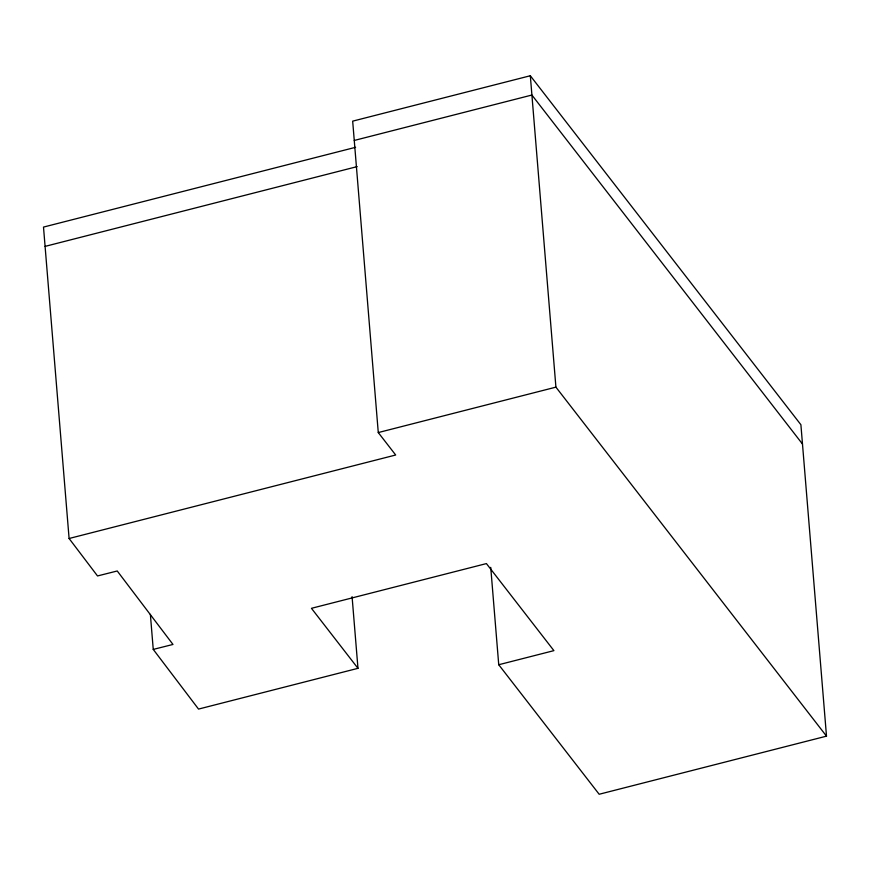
<?xml version="1.0" encoding="UTF-8"?>
<svg xmlns="http://www.w3.org/2000/svg" width="870" height="870" viewBox="0 0 870 870"><rect width="100%" height="100%" fill="white"/><g stroke="black" fill="none" stroke-linecap="round" stroke-linejoin="round"><path stroke-width="1.3" d="M490.734 567.37L498.738 664.734L599.169 794.256L826.5 736.15L800.9 424.734L530.319 75.744L352.676 121.147L378.276 432.564L395.687 455.01L69.1 538.497L43.5 227.081L355.602 147.302M354.264 140.451L531.896 95.037L802.488 444.037M45.088 246.384L357.189 166.605M378.276 432.564L555.919 387.15L826.5 736.15M352.078 596.646L357.972 668.323L198.534 709.083L153.25 649.411L150.369 614.361M498.738 664.734L553.907 650.64L486.417 563.586L311.449 608.315L357.972 668.323M153.25 649.411L172.978 644.452L117.243 570.981L97.516 575.951L69.1 538.497M530.319 75.744L555.919 387.15"/></g></svg>
